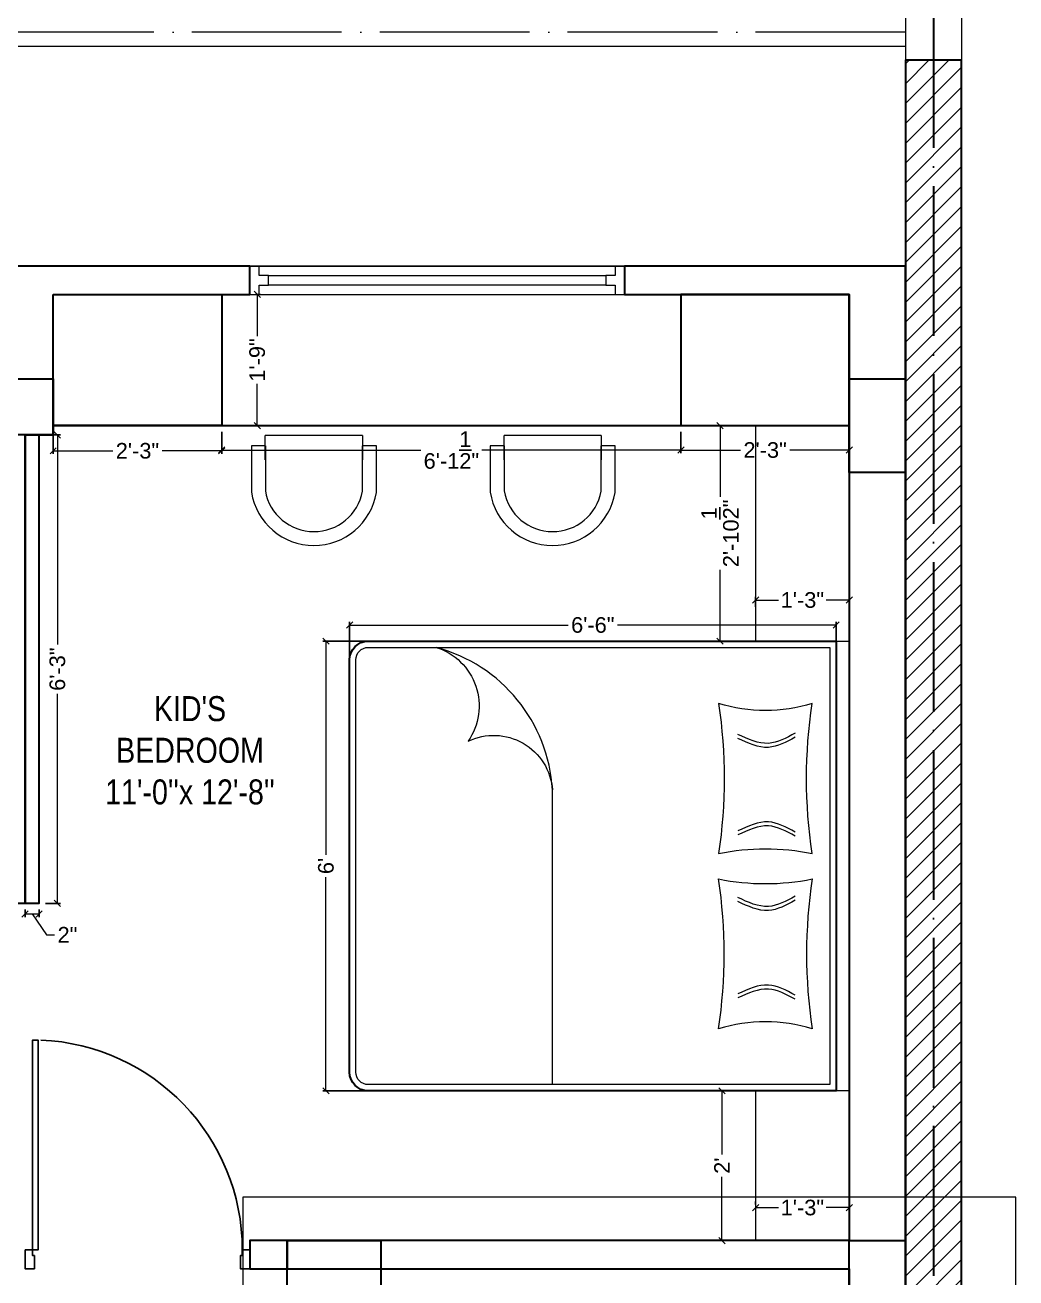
# Model space of a CAD drawing. Header units: millimetres. Extents: x 56222 to 3066687, y -650199 to -121287.
# Drawn here: x 141532.3 to 141691, y -176377.6 to -176177 of the extents above; entities that cross this region are included whole.
import ezdxf

# ---------------------------------------------------------------- set-up
doc = ezdxf.new("R2010")
doc.units = ezdxf.units.MM
doc.header["$MEASUREMENT"] = 0
doc.header["$PDMODE"] = 35
doc.linetypes.add('ACAD_ISO04W100', pattern=[30, 24, -3, 0, -3])
doc.layers.get('Defpoints').update_dxf_attribs({"color": 220})
doc.layers.add('AR DOOR', color=40, linetype='Continuous')
doc.layers.add('AR ELE-5', color=134, linetype='Continuous')
for name, color, linetype, lineweight in [('COLUMN', 1, 'Continuous', 30), ('dim05', 1, 'Continuous', 13), ('FIRST FLOOR', 7, 'Continuous', 9), ('FIRST FLOOR ( DW_RAIL )', 7, 'Continuous', 9), ('FIRST FLOOR ( TEXT )', 7, 'Continuous', 9), ('FIRST FLOOR_( PLine )_', 251, 'Continuous', 30), ('FURNITURE', 32, 'Continuous', 9), ('GROUND FLOOR', 7, 'Continuous', 9), ('GROUND FLOOR  ( HATCH )', 251, 'Continuous', 9), ('Labelling', 1, 'Continuous', 25), ('wall', 7, 'Continuous', 30), ('X_PLOT', 1, 'Continuous', 9)]:
    doc.layers.add(name, color=color, linetype=linetype, lineweight=lineweight)
doc.layers.add('XX~SLAB ( PLINE )', color=251, linetype='Continuous', plot=False)
doc.styles.add('Arial', font='arial.ttf')
doc.styles.add('KATHA', font='swissc.ttf')
doc.styles.get("Standard").update_dxf_attribs({"font": 'arial.ttf', "height": 6})
doc.dimstyles.new('ISO-25', dxfattribs={"dimtxt": 2.5, "dimasz": 1, "dimexe": 0.5, "dimexo": 1, "dimtad": 0, "dimdec": 1, "dimlunit": 4, "dimtxsty": 'Standard', "dimblk": 'OBLIQUE', "dimcen": 2.5, "dimclrd": 1, "dimclre": 1, "dimclrt": 5, "dimadec": 0, "dimazin": 0, "dimtfac": 1, "dimtdec": 1, "dimtmove": 0, "dimatfit": 3, "dimfxl": 1, "dimlwd": -1, "dimarcsym": 0})

# ---------------------------------------------------------------- blocks, each defined once
blk = doc.blocks.new('*U256')
for points in [[(-1160, 0), (-1120, 0), (-1120, 30), (-1110, 30), (-1110, 100), (-1160, 100)], [(40, 0), (0, 0), (0, 30), (-10, 30), (-10, 100), (40, 100)], [(0, 0), (0, -1120), (-30, -1120), (-30, 0)]]:
    blk.add_lwpolyline(points, close=True)
at = {"layer": 'AR ELE-5', "linetype": 'ByBlock', "ltscale": 15}
blk.add_arc((1.6, 0.7), 1121.6, 180.03474, 267.62699, dxfattribs=at)
blk = doc.blocks.new('_Oblique')
at = {"layer": 'wall', "color": 0, "lineweight": -2}
blk.add_line((-0.5, -0.5), (0.5, 0.5), dxfattribs=at)
blk = doc.blocks.new('*D577')
at = {"layer": 'Defpoints', "color": 0, "lineweight": 0, "transparency": 16777216}
for p in [(141536.81, -176241.11), (141563.81, -176241.11), (141563.81, -176245.16)]:
    blk.add_point(p, dxfattribs=at)
at = {"layer": 'dim05', "color": 1, "linetype": 'Continuous', "lineweight": -2, "transparency": 16777216}
for p, q in [((141536.81, -176242.11), (141536.81, -176245.66)), ((141563.81, -176242.11), (141563.81, -176245.66))]:
    blk.add_line(p, q, dxfattribs=at)
at = {"layer": 'dim05', "color": 1, "linetype": 'Continuous', "transparency": 16777216}
for p, q in [((141536.81, -176245.16), (141546.34, -176245.16)), ((141563.81, -176245.16), (141554.28, -176245.16))]:
    blk.add_line(p, q, dxfattribs=at)
at = {"layer": 'dim05', "color": 1, "transparency": 16777216, "rotation": 180}
blk.add_blockref('_Oblique', (141536.81, -176245.16), dxfattribs=at)
at = {"layer": 'dim05', "color": 1, "transparency": 16777216}
blk.add_blockref('_Oblique', (141563.81, -176245.16), dxfattribs=at)
at = {"layer": 'dim05', "color": 5, "lineweight": 25, "transparency": 16777216, "insert": (141550.31, -176245.16), "char_height": 2.5, "attachment_point": 5, "style": 'Arial'}
blk.add_mtext('2\'-3"', dxfattribs=at)
blk = doc.blocks.new('*D578')
at = {"layer": 'Defpoints', "color": 0, "lineweight": 0, "transparency": 16777216}
for p in [(141563.81, -176241.11), (141637.36, -176241.11), (141637.36, -176245.04)]:
    blk.add_point(p, dxfattribs=at)
at = {"layer": 'dim05', "color": 1, "linetype": 'Continuous', "lineweight": -2, "transparency": 16777216}
for p, q in [((141563.81, -176242.11), (141563.81, -176245.54)), ((141637.36, -176242.11), (141637.36, -176245.54))]:
    blk.add_line(p, q, dxfattribs=at)
at = {"layer": 'dim05', "color": 1, "linetype": 'Continuous', "transparency": 16777216}
for p, q in [((141563.81, -176245.04), (141595.72, -176245.04)), ((141637.36, -176245.04), (141605.45, -176245.04))]:
    blk.add_line(p, q, dxfattribs=at)
at = {"layer": 'dim05', "color": 1, "transparency": 16777216, "rotation": 180}
blk.add_blockref('_Oblique', (141563.81, -176245.04), dxfattribs=at)
at = {"layer": 'dim05', "color": 1, "transparency": 16777216}
blk.add_blockref('_Oblique', (141637.36, -176245.04), dxfattribs=at)
at = {"layer": 'dim05', "color": 5, "lineweight": 25, "transparency": 16777216, "insert": (141600.59, -176245.04), "char_height": 2.5, "attachment_point": 5, "style": 'Arial'}
blk.add_mtext('6\'-1{\\H1x;\\S1/2;}"', dxfattribs=at)
blk = doc.blocks.new('*D579')
at = {"layer": 'Defpoints', "color": 0, "lineweight": 0, "transparency": 16777216}
for p in [(141637.36, -176241.11), (141664.31, -176241.11), (141664.31, -176245.04)]:
    blk.add_point(p, dxfattribs=at)
at = {"layer": 'dim05', "color": 1, "linetype": 'Continuous', "lineweight": -2, "transparency": 16777216}
for p, q in [((141637.36, -176242.11), (141637.36, -176245.54)), ((141664.31, -176242.11), (141664.31, -176245.54))]:
    blk.add_line(p, q, dxfattribs=at)
at = {"layer": 'dim05', "color": 1, "linetype": 'Continuous', "transparency": 16777216}
for p, q in [((141637.36, -176245.04), (141646.87, -176245.04)), ((141664.31, -176245.04), (141654.8, -176245.04))]:
    blk.add_line(p, q, dxfattribs=at)
at = {"layer": 'dim05', "color": 1, "transparency": 16777216, "rotation": 180}
blk.add_blockref('_Oblique', (141637.36, -176245.04), dxfattribs=at)
at = {"layer": 'dim05', "color": 1, "transparency": 16777216}
blk.add_blockref('_Oblique', (141664.31, -176245.04), dxfattribs=at)
at = {"layer": 'dim05', "color": 5, "lineweight": 25, "transparency": 16777216, "insert": (141650.84, -176245.04), "char_height": 2.5, "attachment_point": 5, "style": 'Arial'}
blk.add_mtext('2\'-3"', dxfattribs=at)
blk = doc.blocks.new('*D580')
at = {"layer": 'Defpoints', "color": 0, "lineweight": 0, "transparency": 16777216}
for p in [(141568.2, -176220.11), (141569.49, -176220.11), (141568.2, -176241.11)]:
    blk.add_point(p, dxfattribs=at)
at = {"layer": 'dim05', "color": 1, "linetype": 'Continuous', "lineweight": -2, "transparency": 16777216}
for p, q in [((141569.2, -176220.11), (141569.99, -176220.11)), ((141569.2, -176241.11), (141569.99, -176241.11))]:
    blk.add_line(p, q, dxfattribs=at)
at = {"layer": 'dim05', "color": 1, "linetype": 'Continuous', "transparency": 16777216}
for p, q in [((141569.49, -176220.11), (141569.49, -176226.78)), ((141569.49, -176241.11), (141569.49, -176234.44))]:
    blk.add_line(p, q, dxfattribs=at)
at = {"layer": 'dim05', "color": 1, "transparency": 16777216}
for p, rotation in [((141569.49, -176220.11), 90), ((141569.49, -176241.11), 270)]:
    blk.add_blockref('_Oblique', p, dxfattribs=dict(at, rotation=rotation))
at = {"layer": 'dim05', "color": 5, "lineweight": 25, "transparency": 16777216, "insert": (141569.49, -176230.61), "char_height": 2.5, "attachment_point": 5, "rotation": 90, "style": 'Arial'}
blk.add_mtext('1\'-9"', dxfattribs=at)
blk = doc.blocks.new('*D581')
at = {"layer": 'Defpoints', "color": 0, "lineweight": 0, "transparency": 16777216}
for p in [(141649.31, -176241.11), (141643.62, -176275.63), (141649.31, -176275.63)]:
    blk.add_point(p, dxfattribs=at)
at = {"layer": 'dim05', "color": 1, "linetype": 'Continuous', "lineweight": -2, "transparency": 16777216}
for p, q in [((141648.31, -176241.11), (141643.12, -176241.11)), ((141648.31, -176275.63), (141643.12, -176275.63))]:
    blk.add_line(p, q, dxfattribs=at)
at = {"layer": 'dim05', "color": 1, "linetype": 'Continuous', "transparency": 16777216}
for p, q in [((141643.62, -176241.11), (141643.62, -176252.52)), ((141643.62, -176275.63), (141643.62, -176264.22))]:
    blk.add_line(p, q, dxfattribs=at)
at = {"layer": 'dim05', "color": 1, "transparency": 16777216}
for p, rotation in [((141643.62, -176241.11), 90), ((141643.62, -176275.63), 270)]:
    blk.add_blockref('_Oblique', p, dxfattribs=dict(at, rotation=rotation))
at = {"layer": 'dim05', "color": 5, "lineweight": 25, "transparency": 16777216, "insert": (141643.62, -176258.37), "char_height": 2.5, "attachment_point": 5, "rotation": 90, "style": 'Arial'}
blk.add_mtext('2\'-10{\\H1x;\\S1/2;}"', dxfattribs=at)
blk = doc.blocks.new('*D582')
at = {"layer": 'Defpoints', "color": 0, "lineweight": 0, "transparency": 16777216}
for p in [(141664.31, -176269.05), (141649.31, -176271.13), (141664.31, -176271.13)]:
    blk.add_point(p, dxfattribs=at)
at = {"layer": 'dim05', "color": 1, "linetype": 'Continuous', "lineweight": -2, "transparency": 16777216}
for p, q in [((141649.31, -176270.13), (141649.31, -176268.55)), ((141664.31, -176270.13), (141664.31, -176268.55))]:
    blk.add_line(p, q, dxfattribs=at)
at = {"layer": 'dim05', "color": 1, "linetype": 'Continuous', "transparency": 16777216}
for p, q in [((141649.31, -176269.05), (141652.98, -176269.05)), ((141664.31, -176269.05), (141660.64, -176269.05))]:
    blk.add_line(p, q, dxfattribs=at)
at = {"layer": 'dim05', "color": 1, "transparency": 16777216, "rotation": 180}
blk.add_blockref('_Oblique', (141649.31, -176269.05), dxfattribs=at)
at = {"layer": 'dim05', "color": 1, "transparency": 16777216}
blk.add_blockref('_Oblique', (141664.31, -176269.05), dxfattribs=at)
at = {"layer": 'dim05', "color": 5, "lineweight": 25, "transparency": 16777216, "insert": (141656.81, -176269.05), "char_height": 2.5, "attachment_point": 5, "style": 'Arial'}
blk.add_mtext('1\'-3"', dxfattribs=at)
blk = doc.blocks.new('*D583')
at = {"layer": 'Defpoints', "color": 0, "lineweight": 0, "transparency": 16777216}
for p in [(141662.21, -176273.05), (141662.21, -176281.43), (141584.28, -176283.42)]:
    blk.add_point(p, dxfattribs=at)
at = {"layer": 'dim05', "color": 1, "linetype": 'Continuous', "lineweight": -2, "transparency": 16777216}
for p, q in [((141584.28, -176282.42), (141584.28, -176272.55)), ((141662.21, -176280.43), (141662.21, -176272.55))]:
    blk.add_line(p, q, dxfattribs=at)
at = {"layer": 'dim05', "color": 1, "linetype": 'Continuous', "transparency": 16777216}
for p, q in [((141584.28, -176273.05), (141619.29, -176273.05)), ((141662.21, -176273.05), (141627.2, -176273.05))]:
    blk.add_line(p, q, dxfattribs=at)
at = {"layer": 'dim05', "color": 1, "transparency": 16777216, "rotation": 180}
blk.add_blockref('_Oblique', (141584.28, -176273.05), dxfattribs=at)
at = {"layer": 'dim05', "color": 1, "transparency": 16777216}
blk.add_blockref('_Oblique', (141662.21, -176273.05), dxfattribs=at)
at = {"layer": 'dim05', "color": 5, "lineweight": 25, "transparency": 16777216, "insert": (141623.24, -176273.05), "char_height": 2.5, "attachment_point": 5, "style": 'Arial'}
blk.add_mtext('6\'-6"', dxfattribs=at)
blk = doc.blocks.new('*D584')
at = {"layer": 'Defpoints', "color": 0, "lineweight": 0, "transparency": 16777216}
for p in [(141590.49, -176275.63), (141580.5, -176347.63), (141590.49, -176347.63)]:
    blk.add_point(p, dxfattribs=at)
at = {"layer": 'dim05', "color": 1, "linetype": 'Continuous', "lineweight": -2, "transparency": 16777216}
for p, q in [((141589.49, -176275.63), (141580, -176275.63)), ((141589.49, -176347.63), (141580, -176347.63))]:
    blk.add_line(p, q, dxfattribs=at)
at = {"layer": 'dim05', "color": 1, "linetype": 'Continuous', "transparency": 16777216}
for p, q in [((141580.5, -176275.63), (141580.5, -176309.85)), ((141580.5, -176347.63), (141580.5, -176313.41))]:
    blk.add_line(p, q, dxfattribs=at)
at = {"layer": 'dim05', "color": 1, "transparency": 16777216}
for p, rotation in [((141580.5, -176275.63), 90), ((141580.5, -176347.63), 270)]:
    blk.add_blockref('_Oblique', p, dxfattribs=dict(at, rotation=rotation))
at = {"layer": 'dim05', "color": 5, "lineweight": 25, "transparency": 16777216, "insert": (141580.5, -176311.63), "char_height": 2.5, "attachment_point": 5, "rotation": 90, "style": 'Arial'}
blk.add_mtext("6'", dxfattribs=at)
blk = doc.blocks.new('*D585')
at = {"layer": 'Defpoints', "color": 0, "lineweight": 0, "transparency": 16777216}
for p in [(141532.31, -176317.61), (141534.56, -176317.61), (141534.56, -176319.3)]:
    blk.add_point(p, dxfattribs=at)
at = {"layer": 'dim05', "color": 1, "linetype": 'Continuous', "lineweight": -2, "transparency": 16777216}
for p, q in [((141532.31, -176318.61), (141532.31, -176319.8)), ((141534.56, -176318.61), (141534.56, -176319.8))]:
    blk.add_line(p, q, dxfattribs=at)
at = {"layer": 'dim05', "color": 1, "linetype": 'Continuous', "transparency": 16777216}
for p, q in [((141532.31, -176319.3), (141534.56, -176319.3)), ((141533.43, -176319.3), (141535.76, -176322.64)), ((141535.76, -176322.64), (141537.01, -176322.64))]:
    blk.add_line(p, q, dxfattribs=at)
at = {"layer": 'dim05', "color": 1, "transparency": 16777216, "rotation": 180}
blk.add_blockref('_Oblique', (141532.31, -176319.3), dxfattribs=at)
at = {"layer": 'dim05', "color": 1, "transparency": 16777216}
blk.add_blockref('_Oblique', (141534.56, -176319.3), dxfattribs=at)
at = {"layer": 'dim05', "color": 5, "lineweight": 25, "transparency": 16777216, "insert": (141539.1, -176322.64), "char_height": 2.5, "attachment_point": 5, "style": 'Arial'}
blk.add_mtext('2"', dxfattribs=at)
blk = doc.blocks.new('*D586')
at = {"layer": 'Defpoints', "color": 0, "lineweight": 0, "transparency": 16777216}
for p in [(141534.56, -176242.61), (141537.49, -176242.61), (141534.56, -176317.61)]:
    blk.add_point(p, dxfattribs=at)
at = {"layer": 'dim05', "color": 1, "linetype": 'Continuous', "lineweight": -2, "transparency": 16777216}
for p, q in [((141535.56, -176242.61), (141537.99, -176242.61)), ((141535.56, -176317.61), (141537.99, -176317.61))]:
    blk.add_line(p, q, dxfattribs=at)
at = {"layer": 'dim05', "color": 1, "linetype": 'Continuous', "transparency": 16777216}
for p, q in [((141537.49, -176242.61), (141537.49, -176276.15)), ((141537.49, -176317.61), (141537.49, -176284.06))]:
    blk.add_line(p, q, dxfattribs=at)
at = {"layer": 'dim05', "color": 1, "transparency": 16777216}
for p, rotation in [((141537.49, -176242.61), 90), ((141537.49, -176317.61), 270)]:
    blk.add_blockref('_Oblique', p, dxfattribs=dict(at, rotation=rotation))
at = {"layer": 'dim05', "color": 5, "lineweight": 25, "transparency": 16777216, "insert": (141537.49, -176280.11), "char_height": 2.5, "attachment_point": 5, "rotation": 90, "style": 'Arial'}
blk.add_mtext('6\'-3"', dxfattribs=at)
blk = doc.blocks.new('*D587')
at = {"layer": 'Defpoints', "color": 0, "lineweight": 0, "transparency": 16777216}
for p in [(141649.31, -176347.63), (141643.93, -176371.61), (141649.31, -176371.61)]:
    blk.add_point(p, dxfattribs=at)
at = {"layer": 'dim05', "color": 1, "linetype": 'Continuous', "lineweight": -2, "transparency": 16777216}
for p, q in [((141648.31, -176347.63), (141643.43, -176347.63)), ((141648.31, -176371.61), (141643.43, -176371.61))]:
    blk.add_line(p, q, dxfattribs=at)
at = {"layer": 'dim05', "color": 1, "linetype": 'Continuous', "transparency": 16777216}
for p, q in [((141643.93, -176347.63), (141643.93, -176357.82)), ((141643.93, -176371.61), (141643.93, -176361.41))]:
    blk.add_line(p, q, dxfattribs=at)
at = {"layer": 'dim05', "color": 1, "transparency": 16777216}
for p, rotation in [((141643.93, -176347.63), 90), ((141643.93, -176371.61), 270)]:
    blk.add_blockref('_Oblique', p, dxfattribs=dict(at, rotation=rotation))
at = {"layer": 'dim05', "color": 5, "lineweight": 25, "transparency": 16777216, "insert": (141643.93, -176359.62), "char_height": 2.5, "attachment_point": 5, "rotation": 90, "style": 'Arial'}
blk.add_mtext("2'", dxfattribs=at)
blk = doc.blocks.new('*D588')
at = {"layer": 'Defpoints', "color": 0, "lineweight": 0, "transparency": 16777216}
for p in [(141649.31, -176366.33), (141664.31, -176366.33), (141664.31, -176366.33)]:
    blk.add_point(p, dxfattribs=at)
at = {"layer": 'dim05', "color": 1, "linetype": 'Continuous', "lineweight": -2, "transparency": 16777216}
for p, q in [((141649.31, -176365.33), (141649.31, -176365.83)), ((141664.31, -176365.33), (141664.31, -176365.83))]:
    blk.add_line(p, q, dxfattribs=at)
at = {"layer": 'dim05', "color": 1, "linetype": 'Continuous', "transparency": 16777216}
for p, q in [((141649.31, -176366.33), (141652.98, -176366.33)), ((141664.31, -176366.33), (141660.64, -176366.33))]:
    blk.add_line(p, q, dxfattribs=at)
at = {"layer": 'dim05', "color": 1, "transparency": 16777216, "rotation": 180}
blk.add_blockref('_Oblique', (141649.31, -176366.33), dxfattribs=at)
at = {"layer": 'dim05', "color": 1, "transparency": 16777216}
blk.add_blockref('_Oblique', (141664.31, -176366.33), dxfattribs=at)
at = {"layer": 'dim05', "color": 5, "lineweight": 25, "transparency": 16777216, "insert": (141656.81, -176366.33), "char_height": 2.5, "attachment_point": 5, "style": 'Arial'}
blk.add_mtext('1\'-3"', dxfattribs=at)

msp = doc.modelspace()

# ---------------------------------------------------------------- hatches: boundary and pattern name
at = {"layer": 'GROUND FLOOR  ( HATCH )'}
h = msp.add_hatch(dxfattribs=at)
h.set_pattern_fill('ANSI31', color=6, scale=18, style=0)
h.set_pattern_definition([(45, (25141.6202, -13912.9312), (-1.590990258, 1.590990258), [])])
h.paths.add_polyline_path([(141682.3062, -176182.6056), (141673.3062, -176182.6056), (141673.3062, -176526.1056), (141682.3062, -176526.1056)])

# ---------------------------------------------------------------- linework, layer by layer
at = {"layer": 'COLUMN'}
for points in [[(141527.8062, -176233.6056), (141536.8062, -176233.6056), (141536.8062, -176242.6056), (141527.8062, -176242.6056)], [(141664.3062, -176233.6056), (141673.3062, -176233.6056), (141673.3062, -176248.6056), (141664.3062, -176248.6056)], [(141589.3062, -176371.6056), (141589.3062, -176380.6056), (141574.3062, -176380.6056), (141574.3062, -176371.6056)], [(141664.3062, -176371.6056), (141673.3062, -176371.6056), (141673.3062, -176386.6056), (141664.3062, -176386.6056)]]:
    msp.add_lwpolyline(points, close=True, dxfattribs=at)
at = {"layer": 'FIRST FLOOR'}
for p, q in [((141272.8062, -176215.6056), (141673.3062, -176215.6056)), ((141568.3062, -176220.1056), (141568.3062, -176215.6056)), ((141628.3062, -176220.1056), (141628.3062, -176215.6056)), ((141673.3062, -176215.6056), (141673.3062, -176526.1056)), ((141536.8062, -176220.1056), (141664.3062, -176220.1056)), ((141536.8062, -176242.6056), (141536.8062, -176220.1056)), ((141664.3062, -176220.1056), (141664.3062, -176371.6056)), ((141574.3062, -176371.6056), (141574.3062, -176376.1056)), ((141574.3062, -176371.6056), (141664.3062, -176371.6056)), ((141574.3062, -176376.1056), (141664.3062, -176376.1056)), ((141664.3062, -176376.1056), (141664.3062, -176503.6056))]:
    msp.add_line(p, q, dxfattribs=at)
at = {"layer": 'FIRST FLOOR ( DW_RAIL )'}
msp.add_lwpolyline([(141628.3062, -176215.6056), (141626.8062, -176215.6056), (141626.8062, -176217.1056), (141625.3062, -176217.1056), (141625.3062, -176218.6056), (141571.3062, -176218.6056), (141571.3062, -176217.1056), (141569.8062, -176217.1056), (141569.8062, -176215.6056), (141568.3062, -176215.6056), (141568.3062, -176220.1056), (141569.8062, -176220.1056), (141569.8062, -176218.6056), (141571.3062, -176218.6056), (141571.3062, -176217.1056), (141625.3062, -176217.1056), (141625.3062, -176218.6056), (141626.8062, -176218.6056), (141626.8062, -176220.1056), (141628.3062, -176220.1056), (141628.3062, -176215.6056), (141568.3062, -176215.6056), (141568.3062, -176220.1056), (141628.3062, -176220.1056)], close=True, dxfattribs=at)
at = {"layer": 'FIRST FLOOR_( PLine )_'}
for points in [[(141536.8062, -176220.1056), (141568.3062, -176220.1056), (141568.3062, -176215.6056), (141454.3062, -176215.6056), (141454.3062, -176220.1056), (141527.8062, -176220.1056), (141527.8062, -176317.6056), (141532.3062, -176317.6056), (141532.3062, -176242.6056), (141536.8062, -176242.6056)], [(141673.3062, -176215.6056), (141628.3062, -176215.6056), (141628.3062, -176220.1056), (141664.3062, -176220.1056), (141664.3062, -176371.6056), (141574.3062, -176371.6056), (141574.3062, -176376.1056), (141664.3062, -176376.1056), (141664.3062, -176503.6056), (141631.3011, -176503.6056), (141631.3011, -176508.1056), (141664.3062, -176508.1056), (141664.3062, -176526.1056), (141673.3062, -176526.1056)], [(141568.3062, -176376.1056), (141574.3062, -176376.1056), (141574.3062, -176371.6056), (141568.3062, -176371.6056)]]:
    msp.add_lwpolyline(points, close=True, dxfattribs=at)
at = {"layer": 'FURNITURE', "lineweight": 30}
msp.add_line((141536.8062, -176241.1056), (141664.3062, -176241.1056), dxfattribs=at)
at = {"layer": 'FURNITURE'}
for p, q in [((141570.7882, -176246.5952, -0.0355), (141570.7882, -176242.6876, -0.0355)), ((141586.3391, -176242.6876, -0.0355), (141570.7882, -176242.6876, -0.0355)), ((141586.3391, -176242.6876, -0.0355), (141586.3391, -176246.5952, -0.0355)), ((141609.0213, -176246.5952, -0.0355), (141609.0213, -176242.6876, -0.0355)), ((141624.5721, -176242.6876, -0.0355), (141609.0213, -176242.6876, -0.0355)), ((141624.5721, -176242.6876, -0.0355), (141624.5721, -176246.5952, -0.0355)), ((141616.7806, -176346.6298), (141616.7806, -176299.4368))]:
    msp.add_line(p, q, dxfattribs=at)
at = {"layer": 'FURNITURE', "lineweight": 30}
for points in [[(141536.8062, -176220.1056), (141563.8062, -176220.1056), (141563.8062, -176241.1056), (141536.8062, -176241.1056)], [(141664.3062, -176220.1056), (141637.364, -176220.1056), (141637.364, -176241.1056), (141664.3062, -176241.1056)], [(141534.5562, -176242.6056), (141532.3062, -176242.6056), (141532.3062, -176317.6056), (141534.5562, -176317.6056)]]:
    msp.add_lwpolyline(points, close=True, dxfattribs=at)
at = {"layer": 'FURNITURE'}
for points in [[(141664.3062, -176241.1056), (141649.3062, -176241.1056), (141649.3062, -176275.6298), (141664.3062, -176275.6298)], [(141664.3062, -176347.6298), (141649.3062, -176347.6298), (141649.3062, -176371.6056), (141664.3062, -176371.6056)]]:
    msp.add_lwpolyline(points, close=True, dxfattribs=at)
at = {"layer": 'FURNITURE', "elevation": -0.0355, "flags": 128}
for points in [[(141570.7968, -176244.373), (141568.5723, -176244.373), (141568.5723, -176251.7551, 0.85361338), (141588.5723, -176251.8065), (141588.5723, -176244.373), (141586.3477, -176244.373)], [(141570.7968, -176246.5952), (141570.7968, -176244.373), (141570.7945, -176251.5717, 0.83575836), (141586.35, -176251.617), (141586.35, -176246.5952), (141586.35, -176244.373)], [(141609.0299, -176244.373), (141606.8053, -176244.373), (141606.8053, -176251.7551, 0.85361338), (141626.8053, -176251.8065), (141626.8053, -176244.373), (141624.5807, -176244.373)], [(141609.0299, -176246.5952), (141609.0299, -176244.373), (141609.0275, -176251.5717, 0.83575836), (141624.5831, -176251.617), (141624.5831, -176246.5952), (141624.5831, -176244.373)]]:
    msp.add_lwpolyline(points, format="xyb", dxfattribs=at)
at = {"layer": 'FURNITURE', "lineweight": 30}
msp.add_lwpolyline([(141584.2765, -176344.6298), (141584.2765, -176278.6298, -0.41421356), (141587.2765, -176275.6298), (141662.2073, -176275.6298), (141662.2073, -176347.6298), (141587.2765, -176347.6298, -0.41421356)], format="xyb", close=True, dxfattribs=at)
at = {"layer": 'FURNITURE'}
for points in [[(141585.2765, -176344.6298), (141585.2765, -176278.6298, -0.41421356), (141587.2765, -176276.6298), (141661.2073, -176276.6298), (141661.2073, -176346.6298), (141587.2765, -176346.6298, -0.41421356)], [(141603.2593, -176291.6408, -0.52796512), (141616.7806, -176299.4368, 0.32347509), (141598.1379, -176276.6298, -0.50874252), (141603.2593, -176291.6408)]]:
    msp.add_lwpolyline(points, format="xyb", close=True, dxfattribs=at)
at = {"layer": 'FURNITURE', "elevation": -0.0053}
for points in [[(141643.3864, -176309.6208, -0.10058607), (141658.3864, -176309.6208, -0.07572579), (141658.3864, -176285.6208, -0.14896716), (141643.3864, -176285.6208, -0.0741156)], [(141643.3864, -176313.7018, 0.10058607), (141658.3864, -176313.7018, 0.07572579), (141658.3864, -176337.7018, 0.14896716), (141643.3864, -176337.7018, 0.0741156)]]:
    msp.add_lwpolyline(points, format="xyb", close=True, dxfattribs=at)
at = {"layer": 'FURNITURE'}
for points in [[(141655.648, -176290.3626, -0.0053), (141654.231, -176291.1346, -0.0053), (141651.2373, -176292.7654, -0.0053), (141648.1206, -176291.3248, -0.0053), (141646.4792, -176290.5661, -0.0053)], [(141655.648, -176291.0074, -0.0053), (141654.231, -176291.7793, -0.0053), (141651.2373, -176293.4102, -0.0053), (141648.1206, -176291.9695, -0.0053), (141646.4792, -176291.2108, -0.0053)], [(141655.648, -176306.1984, -0.0053), (141654.231, -176305.4264, -0.0053), (141651.2373, -176303.7956, -0.0053), (141648.1206, -176305.2362, -0.0053), (141646.4792, -176305.9949, -0.0053)], [(141655.648, -176306.8432, -0.0053), (141654.231, -176306.0712, -0.0053), (141651.2373, -176304.4403, -0.0053), (141648.1206, -176305.881, -0.0053), (141646.4792, -176306.6397, -0.0053)], [(141655.648, -176316.4795, -0.0053), (141654.231, -176317.2515, -0.0053), (141651.2373, -176318.8823, -0.0053), (141648.1206, -176317.4417, -0.0053), (141646.4792, -176316.683, -0.0053)], [(141655.648, -176317.1243, -0.0053), (141654.231, -176317.8962, -0.0053), (141651.2373, -176319.5271, -0.0053), (141648.1206, -176318.0864, -0.0053), (141646.4792, -176317.3277, -0.0053)], [(141655.648, -176332.3153, -0.0053), (141654.231, -176331.5433, -0.0053), (141651.2373, -176329.9125, -0.0053), (141648.1206, -176331.3531, -0.0053), (141646.4792, -176332.1118, -0.0053)], [(141655.648, -176332.9601, -0.0053), (141654.231, -176332.1881, -0.0053), (141651.2373, -176330.5572, -0.0053), (141648.1206, -176331.9979, -0.0053), (141646.4792, -176332.7566, -0.0053)]]:
    msp.add_open_spline(points, degree=3, knots=[0, 0, 0, 0, 4.57791705, 9.67113696, 9.67113696, 9.67113696, 9.67113696], dxfattribs=at)
at = {"layer": 'GROUND FLOOR'}
for p, q in [((141673.3062, -176142.5567), (141673.3062, -176663.4895)), ((141673.3062, -176142.5567), (141673.3062, -176239.6056)), ((141682.3062, -176142.5567), (141682.3062, -176663.4895)), ((141177.5562, -176180.3556), (141673.3062, -176180.3556))]:
    msp.add_line(p, q, dxfattribs=at)
at = {"layer": 'GROUND FLOOR', "color": 1, "linetype": 'ACAD_ISO04W100'}
msp.add_line((141677.8062, -176142.5567), (141677.8062, -176526.1056), dxfattribs=at)
msp.add_lwpolyline([(141673.3062, -176178.1056), (141175.3062, -176178.1056), (141175.3062, -176640.6056), (141673.3062, -176640.6056)], dxfattribs=at)
at = {"layer": 'GROUND FLOOR', "color": 6, "lineweight": 30}
msp.add_lwpolyline([(141682.3062, -176182.6056), (141673.3062, -176182.6056), (141673.3062, -176526.1056), (141682.3062, -176526.1056)], close=True, dxfattribs=at)
at = {"layer": 'Labelling', "lineweight": 0, "ltscale": 10}
msp.add_lwpolyline([(141691.0112, -176364.6612), (141567.201, -176364.6612), (141567.201, -176512.7546), (141691.0112, -176512.7546)], close=True, dxfattribs=at)
at = {"layer": 'X_PLOT', "linetype": 'ACAD_ISO04W100', "lineweight": 30}
msp.add_line((141677.8062, -176142.5567), (141677.8062, -176663.4895), dxfattribs=at)
at = {"layer": 'XX~SLAB ( PLINE )'}
msp.add_lwpolyline([(141268.3062, -176215.6056), (141673.3062, -176215.6055), (141673.3062, -176526.1056), (141664.3062, -176526.1056), (141644.5015, -176526.1056), (141604.1644, -176526.1056), (141578.8062, -176526.1056), (141436.3062, -176526.1056), (141436.3062, -176562.1056), (141268.3062, -176562.1056)], close=True, dxfattribs=at)

# ---------------------------------------------------------------- block references
at = {"layer": 'AR DOOR', "linetype": 'ByBlock', "lineweight": -2, "extrusion": (0, 0, -1), "xscale": -0.02999999999996949, "yscale": 0.02999999999996949, "zscale": -0.02999999999996949, "rotation": 180}
msp.add_blockref('*U256', (-141533.5062, -176373.1056), dxfattribs=at)

# ---------------------------------------------------------------- texts
at = {"layer": 'FIRST FLOOR ( TEXT )', "insert": (141558.7246, -176293.1294), "char_height": 4, "attachment_point": 5, "style": 'KATHA'}
msp.add_mtext("KID'S\\PBEDROOM\\P11'-0''x 12'-8''", dxfattribs=at)

# ---------------------------------------------------------------- dimensions: what is measured, and where the dimension line sits
at = {"layer": 'dim05', "color": 27, "lineweight": 25, "true_color": 0x7d5120}
for base, p1, p2, picture, middle in [((141569.493, -176220.1056), (141568.1983, -176241.1056), (141568.1983, -176220.1056), '*D580', (141569.493, -176230.6056)), ((141537.4881, -176242.6056), (141534.5562, -176317.6056), (141534.5562, -176242.6056), '*D586', (141537.4881, -176280.1056)), ((141643.6178, -176275.6298), (141649.3062, -176241.1056), (141649.3062, -176275.6298), '*D581', (141643.6178, -176258.3677)), ((141580.5005, -176347.6298), (141590.4935, -176275.6298), (141590.4935, -176347.6298), '*D584', (141580.5005, -176311.6298)), ((141643.9299, -176371.6056), (141649.3062, -176347.6298), (141649.3062, -176371.6056), '*D587', (141643.9299, -176359.6177))]:
    dim = msp.add_linear_dim(base=base, p1=p1, p2=p2, angle=90, dimstyle='ISO-25', override={"dimtxsty": 'Arial'}, dxfattribs=at)
    dim.commit()
    dim.dimension.update_dxf_attribs({"geometry": picture, "text_midpoint": middle})
for base, p1, p2, picture, middle in [((141563.8062, -176245.1604), (141536.8062, -176241.1056), (141563.8062, -176241.1056), '*D577', (141550.3062, -176245.1604)), ((141637.364, -176245.0406), (141563.8062, -176241.1056), (141637.364, -176241.1056), '*D578', (141600.5851, -176245.0406)), ((141664.3062, -176245.0406), (141637.364, -176241.1056), (141664.3062, -176241.1056), '*D579', (141650.8351, -176245.0406)), ((141664.3062, -176269.0545), (141649.3062, -176271.131), (141664.3062, -176271.131), '*D582', (141656.8062, -176269.0545)), ((141662.2073, -176273.0458), (141584.2765, -176283.4191), (141662.2073, -176281.4311), '*D583', (141623.2419, -176273.0458)), ((141664.3062, -176366.3277), (141649.3062, -176366.3277), (141664.3062, -176366.3277), '*D588', (141656.8062, -176366.3277))]:
    dim = msp.add_linear_dim(base=base, p1=p1, p2=p2, dimstyle='ISO-25', override={"dimtxsty": 'Arial'}, dxfattribs=at)
    dim.commit()
    dim.dimension.update_dxf_attribs({"geometry": picture, "text_midpoint": middle})
dim = msp.add_linear_dim(base=(141534.5562, -176319.3046), p1=(141532.3062, -176317.6056), p2=(141534.5562, -176317.6056), dimstyle='ISO-25', override={"dimdec": 0, "dimtxsty": 'Arial', "dimtmove": 1}, dxfattribs=at)
dim.commit()
dim.dimension.update_dxf_attribs({"geometry": '*D585', "text_midpoint": (141537.6392, -176322.6385), "dimtype": 160})

doc.saveas('drawing.dxf')
